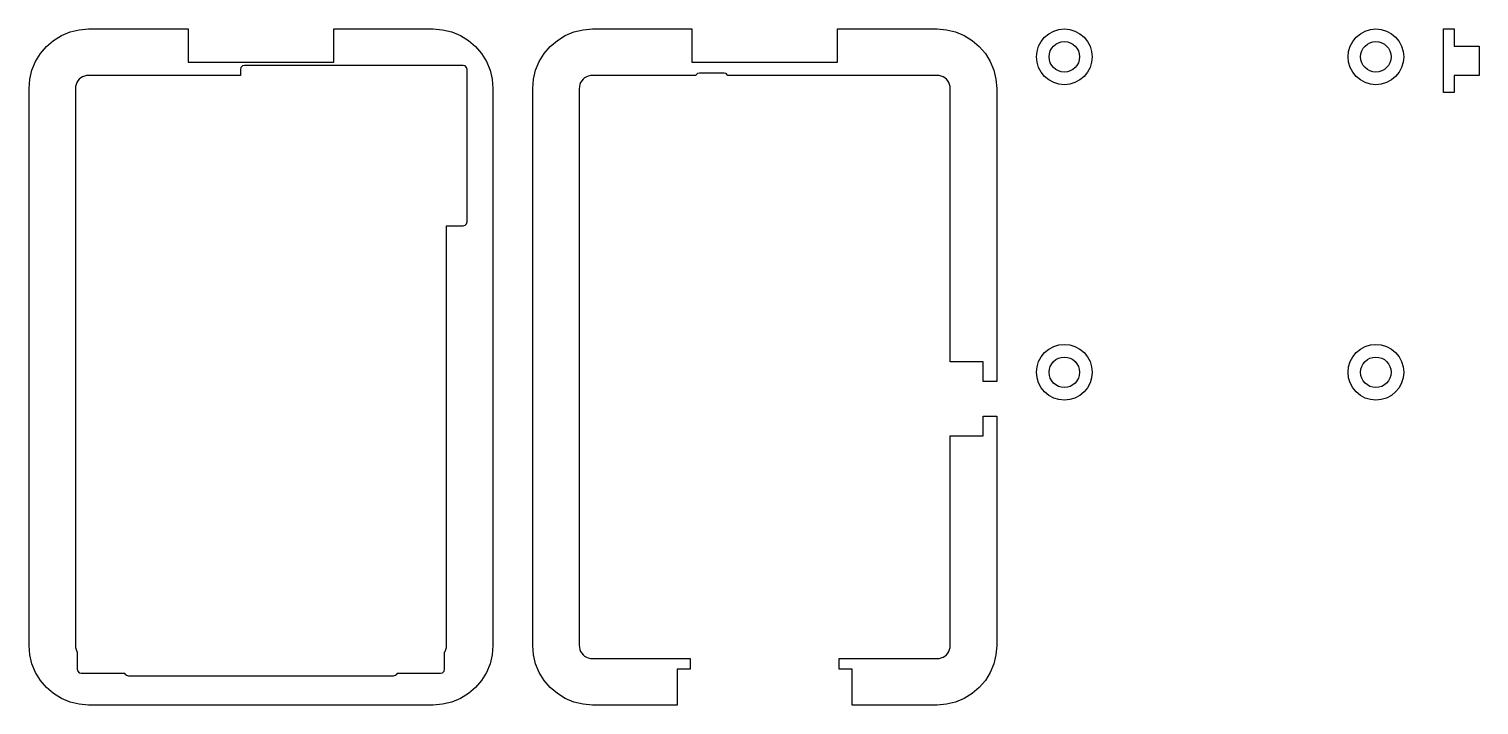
# Model space of a CAD drawing. Header units: metres. Extents: x 3 to 112, y -54 to -3.
import ezdxf

# ---------------------------------------------------------------- set-up
doc = ezdxf.new("R2010")
doc.units = ezdxf.units.M

msp = doc.modelspace()

# ---------------------------------------------------------------- linework, layer by layer
at = {"layer": 'CUT'}
for p, q in [((5.457, -3.49), (6.109, -3.22)), ((6.109, -3.22), (6.796, -3.055)), ((6.796, -3.055), (7.5, -3)), ((7.5, -3), (15, -3)), ((15, -3), (15, -5.5)), ((26, -5.5), (26, -3)), ((26, -3), (33.5, -3)), ((33.5, -3), (34.204, -3.055)), ((34.204, -3.055), (34.891, -3.22)), ((34.891, -3.22), (35.543, -3.49)), ((43.457, -3.49), (44.109, -3.22)), ((44.109, -3.22), (44.796, -3.055)), ((44.796, -3.055), (45.5, -3)), ((45.5, -3), (53, -3)), ((53, -3), (53, -5.5)), ((64, -5.5), (64, -3)), ((64, -3), (71.5, -3)), ((71.5, -3), (72.204, -3.055)), ((72.204, -3.055), (72.891, -3.22)), ((72.891, -3.22), (73.543, -3.49)), ((79.933, -3.354), (80.296, -3.16)), ((80.296, -3.16), (80.69, -3.04)), ((80.69, -3.04), (81.1, -3)), ((81.1, -3), (81.51, -3.04)), ((81.51, -3.04), (81.904, -3.16)), ((81.904, -3.16), (82.267, -3.354)), ((103.433, -3.354), (103.796, -3.16)), ((103.796, -3.16), (104.19, -3.04)), ((104.19, -3.04), (104.6, -3)), ((104.6, -3), (105.01, -3.04)), ((105.01, -3.04), (105.404, -3.16)), ((105.404, -3.16), (105.767, -3.354)), ((109.7, -7.8), (109.7, -3)), ((109.7, -3), (110.5, -3)), ((110.5, -3), (110.5, -4.3)), ((3.859, -4.855), (4.318, -4.318)), ((4.318, -4.318), (4.855, -3.859)), ((4.855, -3.859), (5.457, -3.49)), ((35.543, -3.49), (36.145, -3.859)), ((36.145, -3.859), (36.682, -4.318)), ((36.682, -4.318), (37.141, -4.855)), ((41.859, -4.855), (42.318, -4.318)), ((42.318, -4.318), (42.855, -3.859)), ((42.855, -3.859), (43.457, -3.49)), ((73.543, -3.49), (74.145, -3.859)), ((74.145, -3.859), (74.682, -4.318)), ((74.682, -4.318), (75.141, -4.855)), ((79.04, -4.69), (79.16, -4.296)), ((79.16, -4.296), (79.354, -3.933)), ((79.354, -3.933), (79.615, -3.615)), ((79.615, -3.615), (79.933, -3.354)), ((82.267, -3.354), (82.585, -3.615)), ((82.585, -3.615), (82.846, -3.933)), ((82.846, -3.933), (83.04, -4.296)), ((83.04, -4.296), (83.16, -4.69)), ((102.54, -4.69), (102.66, -4.296)), ((102.66, -4.296), (102.854, -3.933)), ((102.854, -3.933), (103.115, -3.615)), ((103.115, -3.615), (103.433, -3.354)), ((105.767, -3.354), (106.085, -3.615)), ((106.085, -3.615), (106.346, -3.933)), ((106.346, -3.933), (106.54, -4.296)), ((106.54, -4.296), (106.66, -4.69)), ((110.5, -4.3), (112.38, -4.3)), ((112.38, -4.3), (112.38, -6.5)), ((3.22, -6.109), (3.49, -5.457)), ((3.49, -5.457), (3.859, -4.855)), ((37.141, -4.855), (37.51, -5.457)), ((37.51, -5.457), (37.78, -6.109)), ((41.22, -6.109), (41.49, -5.457)), ((41.49, -5.457), (41.859, -4.855)), ((75.141, -4.855), (75.51, -5.457)), ((75.51, -5.457), (75.78, -6.109)), ((79, -5.1), (79.04, -4.69)), ((79.04, -5.51), (79, -5.1)), ((83.16, -4.69), (83.2, -5.1)), ((83.2, -5.1), (83.16, -5.51)), ((102.5, -5.1), (102.54, -4.69)), ((102.54, -5.51), (102.5, -5.1)), ((106.66, -4.69), (106.7, -5.1)), ((106.7, -5.1), (106.66, -5.51)), ((3.055, -6.796), (3.22, -6.109)), ((7.192, -6.552), (7.047, -6.612)), ((7.344, -6.515), (7.192, -6.552)), ((7.539, -6.5), (7.344, -6.515)), ((18.95, -6.5), (7.539, -6.5)), ((15, -5.5), (26, -5.5)), ((18.99, -5.9), (18.95, -6.05)), ((18.95, -6.05), (18.95, -6.5)), ((19.1, -5.79), (18.99, -5.9)), ((19.25, -5.75), (19.1, -5.79)), ((35.75, -5.75), (19.25, -5.75)), ((35.9, -5.79), (35.75, -5.75)), ((36.01, -5.9), (35.9, -5.79)), ((36.05, -6.05), (36.01, -5.9)), ((36.05, -17.55), (36.05, -6.05)), ((37.78, -6.109), (37.945, -6.796)), ((41.055, -6.796), (41.22, -6.109)), ((45.192, -6.552), (45.047, -6.612)), ((45.344, -6.515), (45.192, -6.552)), ((45.539, -6.5), (45.344, -6.515)), ((53.305, -6.5), (45.539, -6.5)), ((53, -5.5), (64, -5.5)), ((53.31, -6.48), (53.305, -6.5)), ((53.42, -6.37), (53.31, -6.48)), ((53.57, -6.33), (53.42, -6.37)), ((55.43, -6.33), (53.57, -6.33)), ((55.58, -6.37), (55.43, -6.33)), ((55.69, -6.48), (55.58, -6.37)), ((55.695, -6.5), (55.69, -6.48)), ((71.461, -6.5), (55.695, -6.5)), ((71.656, -6.515), (71.461, -6.5)), ((71.808, -6.552), (71.656, -6.515)), ((71.953, -6.612), (71.808, -6.552)), ((75.78, -6.109), (75.945, -6.796)), ((79.16, -5.904), (79.04, -5.51)), ((79.354, -6.267), (79.16, -5.904)), ((79.615, -6.585), (79.354, -6.267)), ((82.846, -6.267), (82.585, -6.585)), ((83.04, -5.904), (82.846, -6.267)), ((83.16, -5.51), (83.04, -5.904)), ((102.66, -5.904), (102.54, -5.51)), ((102.854, -6.267), (102.66, -5.904)), ((103.115, -6.585), (102.854, -6.267)), ((106.346, -6.267), (106.085, -6.585)), ((106.54, -5.904), (106.346, -6.267)), ((106.66, -5.51), (106.54, -5.904)), ((112.38, -6.5), (110.5, -6.5)), ((110.5, -6.5), (110.5, -7.8)), ((3, -7.5), (3.055, -6.796)), ((3, -49.5), (3, -7.5)), ((6.515, -7.344), (6.5, -7.539)), ((6.5, -7.539), (6.5, -49.461)), ((6.552, -7.192), (6.515, -7.344)), ((6.612, -7.047), (6.552, -7.192)), ((6.693, -6.914), (6.612, -7.047)), ((6.795, -6.795), (6.693, -6.914)), ((6.914, -6.693), (6.795, -6.795)), ((7.047, -6.612), (6.914, -6.693)), ((37.945, -6.796), (38, -7.5)), ((38, -7.5), (38, -49.5)), ((41, -7.5), (41.055, -6.796)), ((41, -49.5), (41, -7.5)), ((44.515, -7.344), (44.5, -7.539)), ((44.5, -7.539), (44.5, -49.461)), ((44.552, -7.192), (44.515, -7.344)), ((44.612, -7.047), (44.552, -7.192)), ((44.693, -6.914), (44.612, -7.047)), ((44.795, -6.795), (44.693, -6.914)), ((44.914, -6.693), (44.795, -6.795)), ((45.047, -6.612), (44.914, -6.693)), ((72.086, -6.693), (71.953, -6.612)), ((72.205, -6.795), (72.086, -6.693)), ((72.307, -6.914), (72.205, -6.795)), ((72.388, -7.047), (72.307, -6.914)), ((72.448, -7.192), (72.388, -7.047)), ((72.485, -7.344), (72.448, -7.192)), ((72.5, -7.539), (72.485, -7.344)), ((72.5, -28.1), (72.5, -7.539)), ((75.945, -6.796), (76, -7.5)), ((76, -7.5), (76, -29.6)), ((79.933, -6.846), (79.615, -6.585)), ((80.296, -7.04), (79.933, -6.846)), ((80.69, -7.16), (80.296, -7.04)), ((81.1, -7.2), (80.69, -7.16)), ((81.51, -7.16), (81.1, -7.2)), ((81.904, -7.04), (81.51, -7.16)), ((82.267, -6.846), (81.904, -7.04)), ((82.585, -6.585), (82.267, -6.846)), ((103.433, -6.846), (103.115, -6.585)), ((103.796, -7.04), (103.433, -6.846)), ((104.19, -7.16), (103.796, -7.04)), ((104.6, -7.2), (104.19, -7.16)), ((105.01, -7.16), (104.6, -7.2)), ((105.404, -7.04), (105.01, -7.16)), ((105.767, -6.846), (105.404, -7.04)), ((106.085, -6.585), (105.767, -6.846)), ((110.5, -7.8), (109.7, -7.8)), ((34.5, -49.461), (34.5, -17.85)), ((34.5, -17.85), (35.75, -17.85)), ((35.75, -17.85), (35.9, -17.81)), ((35.9, -17.81), (36.01, -17.7)), ((36.01, -17.7), (36.05, -17.55)), ((79.615, -27.415), (79.933, -27.154)), ((79.933, -27.154), (80.296, -26.96)), ((80.296, -26.96), (80.69, -26.84)), ((80.69, -26.84), (81.1, -26.8)), ((81.1, -26.8), (81.51, -26.84)), ((81.51, -26.84), (81.904, -26.96)), ((81.904, -26.96), (82.267, -27.154)), ((82.267, -27.154), (82.585, -27.415)), ((103.115, -27.415), (103.433, -27.154)), ((103.433, -27.154), (103.796, -26.96)), ((103.796, -26.96), (104.19, -26.84)), ((104.19, -26.84), (104.6, -26.8)), ((104.6, -26.8), (105.01, -26.84)), ((105.01, -26.84), (105.404, -26.96)), ((105.404, -26.96), (105.767, -27.154)), ((105.767, -27.154), (106.085, -27.415)), ((74.97, -28.1), (72.5, -28.1)), ((74.97, -29.6), (74.97, -28.1)), ((79.04, -28.49), (79.16, -28.096)), ((79.16, -28.096), (79.354, -27.733)), ((79.354, -27.733), (79.615, -27.415)), ((82.585, -27.415), (82.846, -27.733)), ((82.846, -27.733), (83.04, -28.096)), ((83.04, -28.096), (83.16, -28.49)), ((102.54, -28.49), (102.66, -28.096)), ((102.66, -28.096), (102.854, -27.733)), ((102.854, -27.733), (103.115, -27.415)), ((106.085, -27.415), (106.346, -27.733)), ((106.346, -27.733), (106.54, -28.096)), ((106.54, -28.096), (106.66, -28.49)), ((79, -28.9), (79.04, -28.49)), ((79.04, -29.31), (79, -28.9)), ((79.16, -29.704), (79.04, -29.31)), ((83.16, -29.31), (83.04, -29.704)), ((83.16, -28.49), (83.2, -28.9)), ((83.2, -28.9), (83.16, -29.31)), ((102.5, -28.9), (102.54, -28.49)), ((102.54, -29.31), (102.5, -28.9)), ((102.66, -29.704), (102.54, -29.31)), ((106.66, -29.31), (106.54, -29.704)), ((106.66, -28.49), (106.7, -28.9)), ((106.7, -28.9), (106.66, -29.31)), ((76, -29.6), (74.97, -29.6)), ((79.354, -30.067), (79.16, -29.704)), ((79.615, -30.385), (79.354, -30.067)), ((79.933, -30.646), (79.615, -30.385)), ((82.585, -30.385), (82.267, -30.646)), ((82.846, -30.067), (82.585, -30.385)), ((83.04, -29.704), (82.846, -30.067)), ((102.854, -30.067), (102.66, -29.704)), ((103.115, -30.385), (102.854, -30.067)), ((103.433, -30.646), (103.115, -30.385)), ((106.085, -30.385), (105.767, -30.646)), ((106.346, -30.067), (106.085, -30.385)), ((106.54, -29.704), (106.346, -30.067)), ((80.296, -30.84), (79.933, -30.646)), ((80.69, -30.96), (80.296, -30.84)), ((81.1, -31), (80.69, -30.96)), ((81.51, -30.96), (81.1, -31)), ((81.904, -30.84), (81.51, -30.96)), ((82.267, -30.646), (81.904, -30.84)), ((103.796, -30.84), (103.433, -30.646)), ((104.19, -30.96), (103.796, -30.84)), ((104.6, -31), (104.19, -30.96)), ((105.01, -30.96), (104.6, -31)), ((105.404, -30.84), (105.01, -30.96)), ((105.767, -30.646), (105.404, -30.84)), ((74.97, -33.7), (74.97, -32.2)), ((74.97, -32.2), (76, -32.2)), ((76, -32.2), (76, -49.5)), ((72.5, -49.461), (72.5, -33.7)), ((72.5, -33.7), (74.97, -33.7)), ((3.055, -50.204), (3, -49.5)), ((3.22, -50.891), (3.055, -50.204)), ((6.5, -49.461), (6.515, -49.656)), ((6.515, -49.656), (6.552, -49.808)), ((6.552, -49.808), (6.612, -49.953)), ((6.612, -49.953), (6.64, -49.998)), ((6.64, -49.998), (6.64, -51.305)), ((34.35, -50.015), (34.388, -49.953)), ((34.35, -51.305), (34.35, -50.015)), ((34.388, -49.953), (34.448, -49.808)), ((34.448, -49.808), (34.485, -49.656)), ((34.485, -49.656), (34.5, -49.461)), ((37.945, -50.204), (37.78, -50.891)), ((38, -49.5), (37.945, -50.204)), ((41.055, -50.204), (41, -49.5)), ((41.22, -50.891), (41.055, -50.204)), ((44.5, -49.461), (44.515, -49.656)), ((44.515, -49.656), (44.552, -49.808)), ((44.552, -49.808), (44.612, -49.953)), ((44.612, -49.953), (44.693, -50.086)), ((44.693, -50.086), (44.795, -50.205)), ((44.795, -50.205), (44.914, -50.307)), ((44.914, -50.307), (45.047, -50.388)), ((71.953, -50.388), (72.086, -50.307)), ((72.086, -50.307), (72.205, -50.205)), ((72.205, -50.205), (72.307, -50.086)), ((72.307, -50.086), (72.388, -49.953)), ((72.388, -49.953), (72.448, -49.808)), ((72.448, -49.808), (72.485, -49.656)), ((72.485, -49.656), (72.5, -49.461)), ((75.945, -50.204), (75.78, -50.891)), ((76, -49.5), (75.945, -50.204)), ((3.49, -51.543), (3.22, -50.891)), ((6.64, -51.305), (6.68, -51.455)), ((34.31, -51.455), (34.35, -51.305)), ((37.78, -50.891), (37.51, -51.543)), ((41.49, -51.543), (41.22, -50.891)), ((45.047, -50.388), (45.192, -50.448)), ((45.192, -50.448), (45.344, -50.485)), ((45.344, -50.485), (45.539, -50.5)), ((45.539, -50.5), (52.88, -50.5)), ((52.88, -51.3), (51.9, -51.3)), ((51.9, -51.3), (51.9, -54)), ((52.88, -50.5), (52.88, -51.3)), ((64.12, -51.3), (64.12, -50.5)), ((64.12, -50.5), (71.461, -50.5)), ((65.1, -51.3), (64.12, -51.3)), ((65.1, -54), (65.1, -51.3)), ((71.461, -50.5), (71.656, -50.485)), ((71.656, -50.485), (71.808, -50.448)), ((71.808, -50.448), (71.953, -50.388)), ((75.78, -50.891), (75.51, -51.543)), ((3.859, -52.145), (3.49, -51.543)), ((4.318, -52.682), (3.859, -52.145)), ((6.68, -51.455), (6.79, -51.565)), ((6.79, -51.565), (6.94, -51.605)), ((6.94, -51.605), (10.228, -51.605)), ((10.228, -51.605), (10.24, -51.65)), ((10.24, -51.65), (10.35, -51.76)), ((10.35, -51.76), (10.5, -51.8)), ((10.5, -51.8), (30.5, -51.8)), ((30.5, -51.8), (30.65, -51.76)), ((30.65, -51.76), (30.76, -51.65)), ((30.76, -51.65), (30.772, -51.605)), ((30.772, -51.605), (34.05, -51.605)), ((34.05, -51.605), (34.2, -51.565)), ((34.2, -51.565), (34.31, -51.455)), ((37.141, -52.145), (36.682, -52.682)), ((37.51, -51.543), (37.141, -52.145)), ((41.859, -52.145), (41.49, -51.543)), ((42.318, -52.682), (41.859, -52.145)), ((75.141, -52.145), (74.682, -52.682)), ((75.51, -51.543), (75.141, -52.145)), ((4.855, -53.141), (4.318, -52.682)), ((5.457, -53.51), (4.855, -53.141)), ((6.109, -53.78), (5.457, -53.51)), ((35.543, -53.51), (34.891, -53.78)), ((36.145, -53.141), (35.543, -53.51)), ((36.682, -52.682), (36.145, -53.141)), ((42.855, -53.141), (42.318, -52.682)), ((43.457, -53.51), (42.855, -53.141)), ((44.109, -53.78), (43.457, -53.51)), ((73.543, -53.51), (72.891, -53.78)), ((74.145, -53.141), (73.543, -53.51)), ((74.682, -52.682), (74.145, -53.141)), ((6.796, -53.945), (6.109, -53.78)), ((7.5, -54), (6.796, -53.945)), ((33.5, -54), (7.5, -54)), ((34.204, -53.945), (33.5, -54)), ((34.891, -53.78), (34.204, -53.945)), ((44.796, -53.945), (44.109, -53.78)), ((45.5, -54), (44.796, -53.945)), ((51.9, -54), (45.5, -54)), ((71.5, -54), (65.1, -54)), ((72.204, -53.945), (71.5, -54)), ((72.891, -53.78), (72.204, -53.945))]:
    msp.add_line(p, q, dxfattribs=at)
for centre in [(81.1, -5.1), (104.6, -5.1), (81.1, -28.9), (104.6, -28.9)]:
    msp.add_circle(centre, 1.15, dxfattribs=at)

doc.saveas('drawing.dxf')
